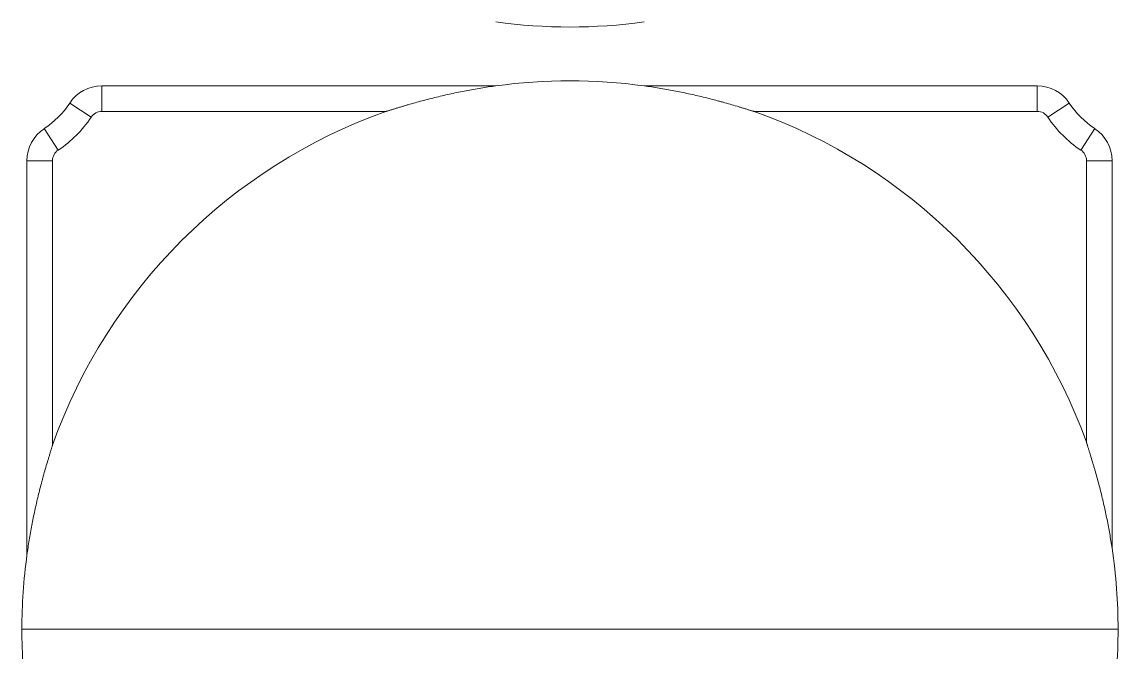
# Model space of a CAD drawing. Header units: millimetres. Extents: x 409 to 2276, y 1039 to 1674.
# Drawn here: x 1681.68 to 1724.57, y 1416.27 to 1440.91 of the extents above; entities that cross this region are included whole.
import ezdxf

# ---------------------------------------------------------------- set-up
doc = ezdxf.new("R2010")
doc.units = ezdxf.units.MM
doc.layers.add('粗实线层', color=7, linetype='Continuous', lineweight=35)

msp = doc.modelspace()

# ---------------------------------------------------------------- linework, layer by layer
at = {"layer": '粗实线层', "lineweight": 20}
for p, q in [((1684.802, 1438.411), (1700.222, 1438.411)), ((1684.802, 1438.411), (1684.802, 1437.411)), ((1706.031, 1438.411), (1721.412, 1438.411)), ((1721.412, 1438.411), (1721.412, 1437.411)), ((1683.549, 1437.736), (1684.385, 1437.186)), ((1722.665, 1437.736), (1721.83, 1437.186)), ((1684.802, 1437.411), (1695.92, 1437.411)), ((1710.333, 1437.411), (1721.412, 1437.411)), ((1682.551, 1436.738), (1683.101, 1435.903)), ((1723.663, 1436.738), (1723.113, 1435.903)), ((1681.876, 1420.066), (1681.876, 1435.485)), ((1681.876, 1435.485), (1682.876, 1435.485)), ((1682.876, 1424.368), (1682.876, 1435.485)), ((1723.338, 1435.485), (1723.338, 1424.474)), ((1724.338, 1435.485), (1723.338, 1435.485)), ((1724.338, 1435.485), (1724.338, 1420.332)), ((1681.679, 1417.161), (1703.126, 1417.161)), ((1724.574, 1417.161), (1703.126, 1417.161))]:
    msp.add_line(p, q, dxfattribs=at)
for centre, radius, start, end in [((1703.126, 1462.161), 21.448, 262.2163, 277.7837), ((1684.802, 1436.911), 1.5, 90, 146.633), ((1703.126, 1417.161), 21.448, 82.2163, 97.7837), ((1721.412, 1436.911), 1.5, 33.367, 90), ((1680.626, 1439.661), 3.5, 303.367, 326.633), ((1725.588, 1439.661), 3.5, 213.367, 236.633), ((1703.126, 1417.161), 21.494, 109.5901, 160.4099), ((1680.626, 1439.661), 4.5, 303.367, 326.633), ((1684.802, 1436.911), 0.5, 90, 146.633), ((1703.126, 1417.161), 21.494, 19.8909, 70.4099), ((1721.412, 1436.911), 0.5, 33.367, 90), ((1725.588, 1439.661), 4.5, 213.367, 236.633), ((1683.376, 1435.485), 1.5, 123.367, 180), ((1722.838, 1435.485), 1.5, 360, 56.633), ((1683.376, 1435.485), 0.5, 123.367, 180), ((1722.838, 1435.485), 0.5, 360, 56.633), ((1703.126, 1417.161), 21.448, 0, 8.5024), ((1703.126, 1417.161), 21.448, 172.2163, 180), ((1703.126, 1417.161), 21.448, 180, 187.7837), ((1703.126, 1417.161), 21.448, 351.4976, 0)]:
    msp.add_arc(centre, radius, start, end, dxfattribs=at)
for points, knots in [([(1700.222, 1438.411), (1700.026, 1438.385), (1699.832, 1438.355), (1699.444, 1438.292), (1699.25, 1438.257), (1698.864, 1438.184), (1698.671, 1438.144), (1698.383, 1438.082), (1698.288, 1438.061), (1698.096, 1438.017), (1698.001, 1437.994), (1697.811, 1437.948), (1697.717, 1437.924), (1697.529, 1437.876), (1697.435, 1437.852), (1697.249, 1437.802), (1697.157, 1437.777), (1696.973, 1437.725), (1696.881, 1437.699), (1696.745, 1437.66), (1696.7, 1437.647), (1696.611, 1437.62), (1696.566, 1437.607), (1696.478, 1437.58), (1696.435, 1437.567), (1696.349, 1437.541), (1696.307, 1437.528), (1696.226, 1437.503), (1696.187, 1437.491), (1696.131, 1437.474), (1696.113, 1437.468), (1696.077, 1437.457), (1696.06, 1437.452), (1696.028, 1437.442), (1696.012, 1437.437), (1695.984, 1437.429), (1695.971, 1437.425), (1695.954, 1437.42), (1695.949, 1437.418), (1695.94, 1437.416), (1695.936, 1437.415), (1695.926, 1437.412), (1695.921, 1437.411), (1695.92, 1437.411)], [0, 0, 0, 0, 0.125, 0.125, 0.25, 0.25, 0.375, 0.375, 0.4375, 0.4375, 0.5, 0.5, 0.5625, 0.5625, 0.625, 0.625, 0.6875, 0.6875, 0.75, 0.75, 0.78125, 0.78125, 0.8125, 0.8125, 0.84375, 0.84375, 0.875, 0.875, 0.90625, 0.90625, 0.921875, 0.921875, 0.9375, 0.9375, 0.953125, 0.953125, 0.96875, 0.96875, 0.976563, 0.976563, 0.984375, 0.984375, 1, 1, 1, 1]), ([(1710.333, 1437.411), (1710.331, 1437.411), (1710.327, 1437.412), (1710.316, 1437.415), (1710.312, 1437.416), (1710.303, 1437.418), (1710.298, 1437.42), (1710.281, 1437.425), (1710.269, 1437.429), (1710.24, 1437.437), (1710.225, 1437.442), (1710.192, 1437.452), (1710.175, 1437.457), (1710.139, 1437.468), (1710.121, 1437.474), (1710.064, 1437.492), (1710.024, 1437.504), (1709.942, 1437.529), (1709.9, 1437.542), (1709.814, 1437.568), (1709.771, 1437.581), (1709.64, 1437.621), (1709.551, 1437.647), (1709.369, 1437.7), (1709.277, 1437.726), (1709.138, 1437.765), (1709.091, 1437.778), (1708.998, 1437.803), (1708.951, 1437.816), (1708.81, 1437.854), (1708.716, 1437.878), (1708.528, 1437.926), (1708.434, 1437.95), (1708.15, 1438.019), (1707.96, 1438.062), (1707.578, 1438.145), (1707.386, 1438.184), (1707.001, 1438.258), (1706.808, 1438.292), (1706.421, 1438.355), (1706.226, 1438.385), (1706.031, 1438.411)], [0, 0, 0, 0, 0.015625, 0.015625, 0.023437, 0.023437, 0.03125, 0.03125, 0.046875, 0.046875, 0.0625, 0.0625, 0.078125, 0.078125, 0.09375, 0.09375, 0.125, 0.125, 0.15625, 0.15625, 0.1875, 0.1875, 0.25, 0.25, 0.3125, 0.3125, 0.34375, 0.34375, 0.375, 0.375, 0.4375, 0.4375, 0.5, 0.5, 0.625, 0.625, 0.75, 0.75, 0.875, 0.875, 1, 1, 1, 1]), ([(1682.876, 1424.368), (1682.876, 1424.366), (1682.875, 1424.362), (1682.873, 1424.351), (1682.872, 1424.347), (1682.869, 1424.338), (1682.868, 1424.333), (1682.863, 1424.316), (1682.859, 1424.303), (1682.85, 1424.275), (1682.846, 1424.26), (1682.836, 1424.227), (1682.83, 1424.21), (1682.819, 1424.174), (1682.814, 1424.156), (1682.796, 1424.099), (1682.784, 1424.059), (1682.758, 1423.977), (1682.745, 1423.935), (1682.719, 1423.849), (1682.706, 1423.806), (1682.667, 1423.675), (1682.64, 1423.585), (1682.588, 1423.404), (1682.561, 1423.312), (1682.522, 1423.173), (1682.51, 1423.126), (1682.484, 1423.033), (1682.471, 1422.986), (1682.434, 1422.845), (1682.409, 1422.751), (1682.361, 1422.563), (1682.338, 1422.469), (1682.269, 1422.185), (1682.225, 1421.994), (1682.142, 1421.613), (1682.103, 1421.421), (1682.03, 1421.036), (1681.996, 1420.843), (1681.932, 1420.455), (1681.903, 1420.261), (1681.876, 1420.066)], [0, 0, 0, 0, 0.015625, 0.015625, 0.023438, 0.023438, 0.03125, 0.03125, 0.046875, 0.046875, 0.0625, 0.0625, 0.078125, 0.078125, 0.09375, 0.09375, 0.125, 0.125, 0.15625, 0.15625, 0.1875, 0.1875, 0.25, 0.25, 0.3125, 0.3125, 0.34375, 0.34375, 0.375, 0.375, 0.4375, 0.4375, 0.5, 0.5, 0.625, 0.625, 0.75, 0.75, 0.875, 0.875, 1, 1, 1, 1]), ([(1724.338, 1420.332), (1724.31, 1420.521), (1724.279, 1420.709), (1724.214, 1421.084), (1724.178, 1421.271), (1724.103, 1421.643), (1724.063, 1421.829), (1724, 1422.107), (1723.979, 1422.2), (1723.934, 1422.384), (1723.912, 1422.476), (1723.866, 1422.66), (1723.842, 1422.751), (1723.794, 1422.932), (1723.77, 1423.023), (1723.72, 1423.203), (1723.695, 1423.292), (1723.657, 1423.425), (1723.644, 1423.47), (1723.618, 1423.558), (1723.605, 1423.602), (1723.566, 1423.733), (1723.54, 1423.819), (1723.501, 1423.945), (1723.488, 1423.987), (1723.463, 1424.068), (1723.451, 1424.108), (1723.426, 1424.185), (1723.414, 1424.222), (1723.398, 1424.276), (1723.392, 1424.294), (1723.381, 1424.327), (1723.376, 1424.343), (1723.367, 1424.374), (1723.362, 1424.388), (1723.354, 1424.415), (1723.351, 1424.427), (1723.345, 1424.447), (1723.342, 1424.455), (1723.339, 1424.468), (1723.338, 1424.473), (1723.338, 1424.474)], [0, 0, 0, 0, 0.125, 0.125, 0.25, 0.25, 0.375, 0.375, 0.4375, 0.4375, 0.5, 0.5, 0.5625, 0.5625, 0.625, 0.625, 0.6875, 0.6875, 0.71875, 0.71875, 0.75, 0.75, 0.8125, 0.8125, 0.84375, 0.84375, 0.875, 0.875, 0.90625, 0.90625, 0.921875, 0.921875, 0.9375, 0.9375, 0.953125, 0.953125, 0.96875, 0.96875, 0.984375, 0.984375, 1, 1, 1, 1])]:
    msp.add_open_spline(points, degree=3, knots=knots, dxfattribs=at)

doc.saveas('drawing.dxf')
